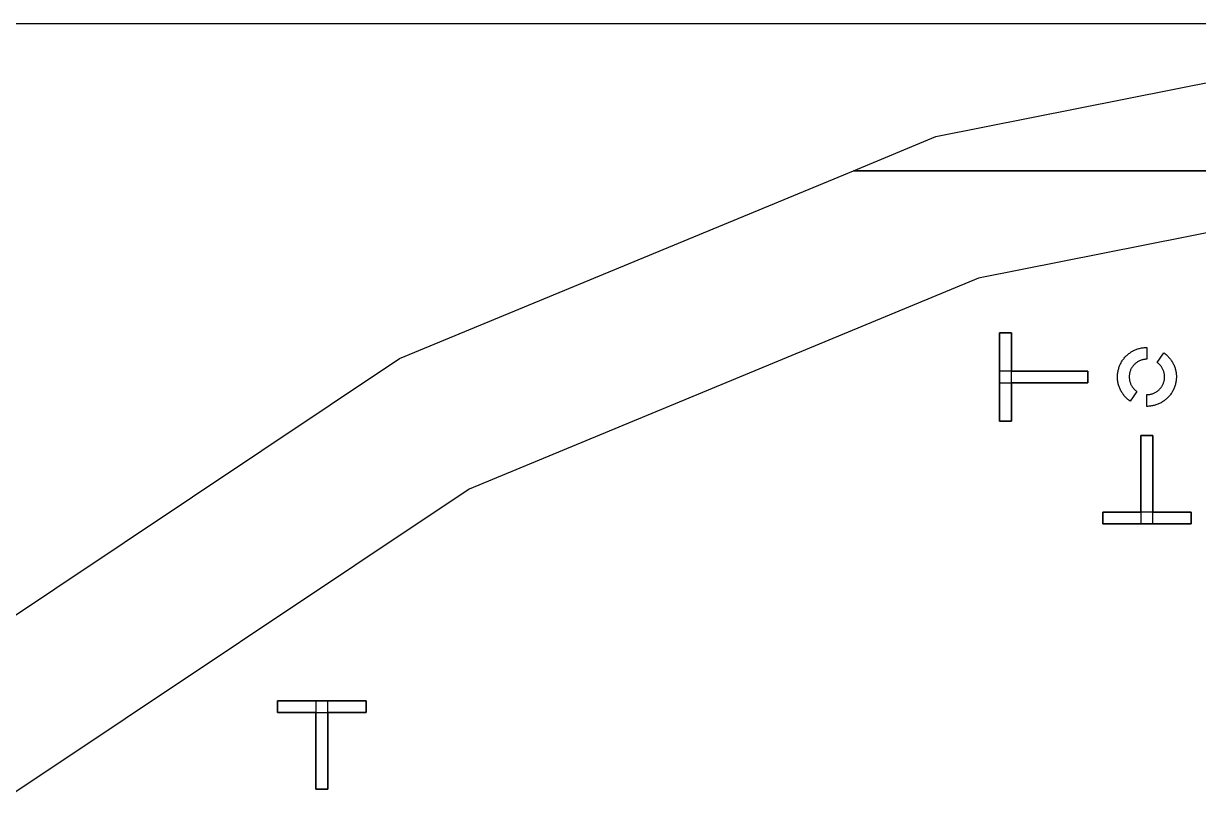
# Model space of a CAD drawing. Extents: x -17000 to 83000, y -61000 to 39000.
# Drawn here: x 2937 to 22875, y 25873 to 39000 of the extents above; entities that cross this region are included whole.
import ezdxf

# ---------------------------------------------------------------- set-up
doc = ezdxf.new("R2010")
doc.units = 0
doc.layers.add('Boundaries', color=3, linetype='CONTINUOUS')
doc.layers.add('Central Electrodes', color=2, linetype='CONTINUOUS')

# ---------------------------------------------------------------- blocks, each defined once
blk = doc.blocks.new('Half_moon_alignment1')
at = {"layer": 'Central Electrodes'}
for points in [[(-286.79, -409.58), (-299.5, -400.5), (-311.75, -391), (-324, -381), (-335.75, -370.75), (-347, -360), (-358, -349), (-368.75, -337.5), (-379.25, -326), (-389.25, -314), (-398.75, -301.5), (-408, -289), (-417, -276), (-425.25, -263), (-433.25, -249.5), (-441, -236), (-448, -222), (-454.75, -208), (-461, -193.5), (-466.75, -179), (-472.25, -164.5), (-477.25, -149.5), (-481.5, -134.5), (-485.5, -119.5), (-489, -104.25), (-492, -89), (-494.5, -73.5), (-496.75, -58), (-498.25, -42.5), (-499.25, -27), (-500, -11.25), (-500, 4.25), (-499.75, 20), (-498.75, 35.5), (-497.5, 51), (-495.5, 66.5), (-493.25, 82), (-490.5, 97.5), (-487.25, 112.75), (-483.5, 127.75), (-479.25, 143), (-474.5, 157.75), (-469.25, 172.5), (-463.75, 187), (-457.75, 201.5), (-451, 215.75), (-444.25, 229.75), (-436.75, 243.5), (-429, 257), (-420.75, 270.25), (-412, 283.25), (-403, 296), (-393.5, 308.5), (-383.75, 320.5), (-373.5, 332.5), (-363, 344), (-352, 355), (-340.75, 366), (-329.25, 376.5), (-317.25, 386.5), (-305, 396.25), (-292.5, 405.5), (-279.75, 414.5), (-266.5, 423), (-253.25, 431.25), (-239.75, 438.75), (-225.75, 446), (-211.75, 453), (-197.5, 459.25), (-183, 465.25), (-168.5, 470.75), (-153.75, 475.75), (-138.75, 480.5), (-123.75, 484.5), (-108.5, 488), (-93.25, 491.25), (-77.75, 494), (-62.25, 496.25), (-46.75, 497.75), (-31.25, 499), (-15.5, 499.75), (0, 500), (0, 300), (-12, 299.75), (-24, 299), (-36, 297.75), (-48, 296.25), (-59.75, 294), (-71.5, 291.25), (-83.25, 288.25), (-94.75, 284.75), (-106.25, 280.75), (-117.25, 276.25), (-128.25, 271.25), (-139, 265.75), (-149.75, 260), (-160, 253.75), (-170, 247.25), (-179.75, 240.25), (-189.25, 232.75), (-198.5, 225), (-207.5, 216.75), (-216, 208.25), (-224.25, 199.5), (-232, 190.25), (-239.5, 180.75), (-246.5, 171), (-253.25, 161), (-259.5, 150.75), (-265.25, 140.25), (-270.75, 129.5), (-275.75, 118.5), (-280.25, 107.25), (-284.25, 96), (-288, 84.5), (-291, 72.75), (-293.75, 61), (-296, 49.25), (-297.75, 37.25), (-299, 25.25), (-299.75, 13.25), (-300, 1.25), (-299.75, -10.75), (-299.25, -22.75), (-298, -34.75), (-296.25, -46.75), (-294.25, -58.75), (-291.75, -70.5), (-288.5, -82), (-285, -93.5), (-281, -105), (-276.75, -116.25), (-271.75, -127.25), (-266.5, -138), (-260.75, -148.5), (-254.5, -159), (-248, -169), (-241, -178.75), (-233.5, -188.25), (-225.75, -197.5), (-217.75, -206.5), (-209.25, -215), (-200.5, -223.25), (-191.25, -231.25), (-181.75, -238.75), (-172.07, -245.75)], [(0, -500), (0, -300), (12, -299.75), (24, -299), (36, -297.75), (48, -296.25), (59.75, -294), (71.5, -291.25), (83.25, -288.25), (94.75, -284.75), (106.25, -280.75), (117.25, -276.25), (128.25, -271.25), (139, -265.75), (149.75, -260), (160, -253.75), (170, -247.25), (179.75, -240.25), (189.25, -232.75), (198.5, -225), (207.5, -216.75), (216, -208.25), (224.25, -199.5), (232, -190.25), (239.5, -180.75), (246.5, -171), (253.25, -161), (259.5, -150.75), (265.25, -140.25), (270.75, -129.5), (275.75, -118.5), (280.25, -107.25), (284.25, -96), (288, -84.5), (291, -72.75), (293.75, -61), (296, -49.25), (297.75, -37.25), (299, -25.25), (299.75, -13.25), (300, -1.25), (299.75, 10.75), (299.25, 22.75), (298, 34.75), (296.25, 46.75), (294.25, 58.75), (291.75, 70.5), (288.5, 82), (285, 93.5), (281, 105), (276.75, 116.25), (271.75, 127.25), (266.5, 138), (260.75, 148.5), (254.5, 159), (248, 169), (241, 178.75), (233.5, 188.25), (225.75, 197.5), (217.75, 206.5), (209.25, 215), (200.5, 223.25), (191.25, 231.25), (181.75, 238.75), (172.07, 245.75), (286.79, 409.58), (299.5, 400.5), (311.75, 391), (324, 381), (335.75, 370.75), (347, 360), (358, 349), (368.75, 337.5), (379.25, 326), (389.25, 314), (398.75, 301.5), (408, 289), (417, 276), (425.25, 263), (433.25, 249.5), (441, 236), (448, 222), (454.75, 208), (461, 193.5), (466.75, 179), (472.25, 164.5), (477.25, 149.5), (481.5, 134.5), (485.5, 119.5), (489, 104.25), (492, 89), (494.5, 73.5), (496.75, 58), (498.25, 42.5), (499.25, 27), (500, 11.25), (500, -4.25), (499.75, -20), (498.75, -35.5), (497.5, -51), (495.5, -66.5), (493.25, -82), (490.5, -97.5), (487.25, -112.75), (483.5, -127.75), (479.25, -143), (474.5, -157.75), (469.25, -172.5), (463.75, -187), (457.75, -201.5), (451, -215.75), (444.25, -229.75), (436.75, -243.5), (429, -257), (420.75, -270.25), (412, -283.25), (403, -296), (393.5, -308.5), (383.75, -320.5), (373.5, -332.5), (363, -344), (352, -355), (340.75, -366), (329.25, -376.5), (317.25, -386.5), (305, -396.25), (292.5, -405.5), (279.75, -414.5), (266.5, -423), (253.25, -431.25), (239.75, -438.75), (225.75, -446), (211.75, -453), (197.5, -459.25), (183, -465.25), (168.5, -470.75), (153.75, -475.75), (138.75, -480.5), (123.75, -484.5), (108.5, -488), (93.25, -491.25), (77.75, -494), (62.25, -496.25), (46.75, -497.75), (31.25, -499), (15.5, -499.75)]]:
    blk.add_lwpolyline(points, close=True, dxfattribs=at)

msp = doc.modelspace()

# ---------------------------------------------------------------- linework, layer by layer
at = {"layer": 'Boundaries'}
msp.add_lwpolyline([(-17000, -61000), (-17000, 39000), (83000, 39000), (83000, -61000)], close=True, dxfattribs=at)
at = {"layer": 'Central Electrodes'}
for points in [[(46855.239, 34674.602), (37678.342, 36500), (17018.848, 36500), (18415.538, 37078.528), (28075.43, 39000), (37924.57, 39000), (47584.462, 37078.528)], [(-17000, -15924.57), (-17000, -6075.43), (-15078.528, 3584.462), (-11309.425, 12683.881), (-5837.536, 20873.142), (1126.858, 27837.536), (9316.119, 33309.425), (17018.848, 36500), (28321.658, 36500), (19144.761, 34674.602), (10500.313, 31093.954), (2720.515, 25895.659), (-3895.659, 19279.485), (-9093.954, 11499.687), (-12674.602, 2855.239), (-14500, -6321.658), (-14500, -15678.342)], [(19499.865, 33748.084), (19499.865, 32248.084)], [(19699.865, 33748.084), (19499.865, 33748.084)], [(19699.865, 32248.084), (19699.865, 33748.084)], [(19499.865, 33098.084), (19499.865, 32898.084)], [(20999.865, 33098.084), (19499.865, 33098.084)], [(20999.865, 32898.084), (20999.865, 33098.084)], [(19499.865, 32898.084), (20999.865, 32898.084)], [(19499.865, 32248.084), (19699.865, 32248.084)], [(21899.137, 32001.916), (21899.137, 30501.916)], [(22099.137, 32001.916), (21899.137, 32001.916)], [(22099.137, 30501.916), (22099.137, 32001.916)], [(22749.137, 30701.916), (21249.137, 30701.916)], [(21249.137, 30701.916), (21249.137, 30501.916)], [(22749.137, 30501.916), (22749.137, 30701.916)], [(21249.137, 30501.916), (22749.137, 30501.916)], [(21899.137, 30501.916), (22099.137, 30501.916)], [(8749.865, 27498.084), (7249.865, 27498.084)], [(7249.865, 27498.084), (7249.865, 27298.084)], [(7899.865, 27498.084), (7899.865, 25998.084)], [(8099.865, 27498.084), (7899.865, 27498.084)], [(8099.865, 25998.084), (8099.865, 27498.084)], [(8749.865, 27298.084), (8749.865, 27498.084)], [(7249.865, 27298.084), (8749.865, 27298.084)], [(7899.865, 25998.084), (8099.865, 25998.084)]]:
    msp.add_lwpolyline(points, dxfattribs=at)
for points in [[(19499.865, 32248.084), (19499.865, 33748.084), (19699.865, 33748.084), (19699.865, 33098.084), (20999.865, 33098.084), (20999.865, 32898.084), (19699.865, 32898.084), (19699.865, 32248.084)], [(21249.137, 30501.916), (21249.137, 30701.916), (21899.137, 30701.916), (21899.137, 32001.916), (22099.137, 32001.916), (22099.137, 30701.916), (22749.137, 30701.916), (22749.137, 30501.916)], [(7899.865, 25998.084), (7899.865, 27298.084), (7249.865, 27298.084), (7249.865, 27498.084), (8749.865, 27498.084), (8749.865, 27298.084), (8099.865, 27298.084), (8099.865, 25998.084)]]:
    msp.add_lwpolyline(points, close=True, dxfattribs=at)

# ---------------------------------------------------------------- block references
msp.add_blockref('Half_moon_alignment1', (21999.594, 32998.534))

doc.saveas('drawing.dxf')
